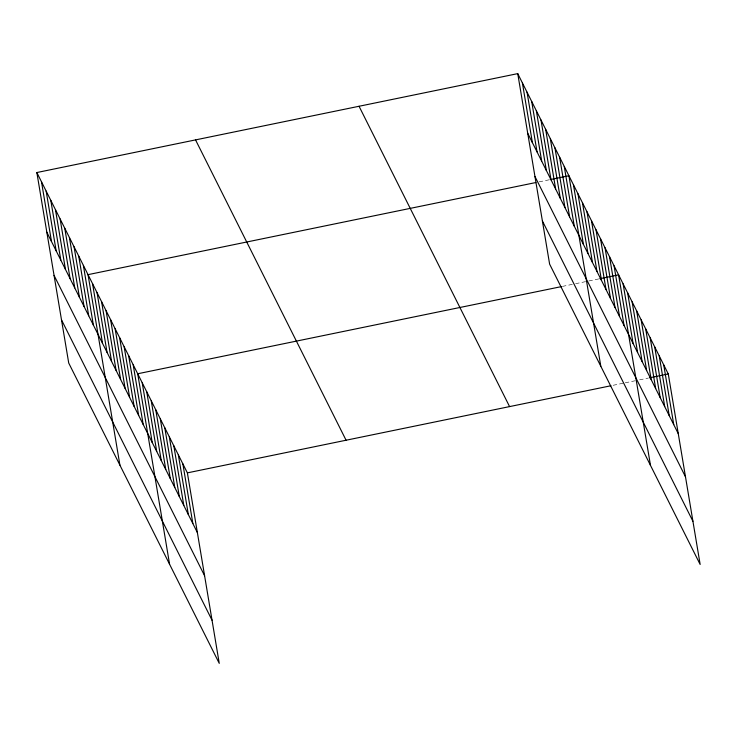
<?xml version="1.0" encoding="UTF-8"?>
<svg xmlns="http://www.w3.org/2000/svg" width="737" height="737" viewBox="0 0 737 737"><rect width="100%" height="100%" fill="white"/><g stroke="black" fill="none" stroke-linecap="round" stroke-linejoin="round"><path stroke-width="0.55" stroke-dasharray="3.69 2.76" d="M539.162 181.855L549.083 179.819M562.395 286.407L574.51 283.911M575.615 283.69L587.739 281.193M588.845 280.963L598.757 278.927M613.166 385.285L624.193 383.019M625.289 382.798L635.211 380.753M639.615 379.85L648.431 378.035"/><path stroke-width="1.11" d="M36.85 172.541L187.382 472.868L219.257 663.374L68.725 363.046L36.85 172.541L517.743 73.626L668.275 373.954L700.15 564.459L549.618 264.132L517.743 73.626M535.863 182.536L88.035 274.652L119.91 465.158M550.189 179.588L568.918 175.738L600.802 366.243M561.29 286.638L137.708 373.76L169.584 564.266M599.863 278.697L618.592 274.846L650.476 465.351M187.382 472.868L610.964 385.746M649.537 377.805L668.275 373.954M527.729 133.314L678.261 433.642M534.951 176.484L685.484 476.811M542.395 220.962L692.927 521.289M359.048 106.266L509.58 406.594M195.545 139.901L346.077 440.229M46.836 232.229L197.369 532.565M54.059 275.398L204.591 575.726M61.503 319.876L212.035 620.204M663.751 364.944L673.747 424.632M659.237 355.934L669.224 415.622M654.723 346.924L664.71 406.612M650.209 337.915L660.195 397.602M645.695 328.905L655.681 388.592M641.172 319.895L651.167 379.583M636.657 310.885L646.644 370.573M632.143 301.875L642.13 361.563M627.629 292.865L637.616 352.553M623.115 283.856L633.101 343.543M614.078 265.836L624.064 325.524M609.563 256.826L619.55 316.514M605.049 247.816L615.036 307.504M600.535 238.806L610.522 298.494M596.012 229.797L606.007 289.484M591.498 220.787L601.493 280.475M586.984 211.777L596.97 271.465M582.47 202.767L592.456 262.455M577.955 193.757L587.942 253.445M573.441 184.747L583.428 244.435M564.266 166.451L574.261 226.148M559.613 157.174L569.6 216.862M554.961 147.888L564.947 207.576M550.309 138.602L560.295 198.299M545.656 129.325L555.643 189.013M541.004 120.039L550.99 179.727M536.352 110.753L546.338 170.45M531.699 101.476L541.686 161.163M527.047 92.189L537.033 151.877M522.395 82.912L532.381 142.6M182.868 463.859L192.854 523.556M178.345 454.849L188.34 514.546M173.831 445.839L183.817 505.536M169.317 436.829L179.303 496.526M164.802 427.819L174.789 487.516M160.288 418.809L170.275 478.506M155.765 409.8L165.761 469.497M151.251 400.79L161.237 460.487M146.737 391.78L156.723 451.477M142.223 382.77L152.209 442.467M133.185 364.751L143.181 424.448M128.671 355.741L138.667 415.438M124.157 346.731L134.143 406.428M119.643 337.721L129.629 397.418M115.129 328.711L125.115 388.408M110.605 319.701L120.601 379.389M106.091 310.692L116.087 370.379M101.577 301.682L111.563 361.37M97.063 292.672L107.049 352.36M92.549 283.662L102.535 343.35M83.373 265.375L93.369 325.063M78.721 256.089L88.716 315.777M74.069 246.803L84.064 306.5M69.416 237.526L79.412 297.214M64.764 228.24L74.759 287.927M60.112 218.953L70.098 278.65M55.459 209.677L65.446 269.364M50.807 200.39L60.793 260.078M46.155 191.104L56.141 250.801M41.502 181.827L51.489 241.515"/></g></svg>
